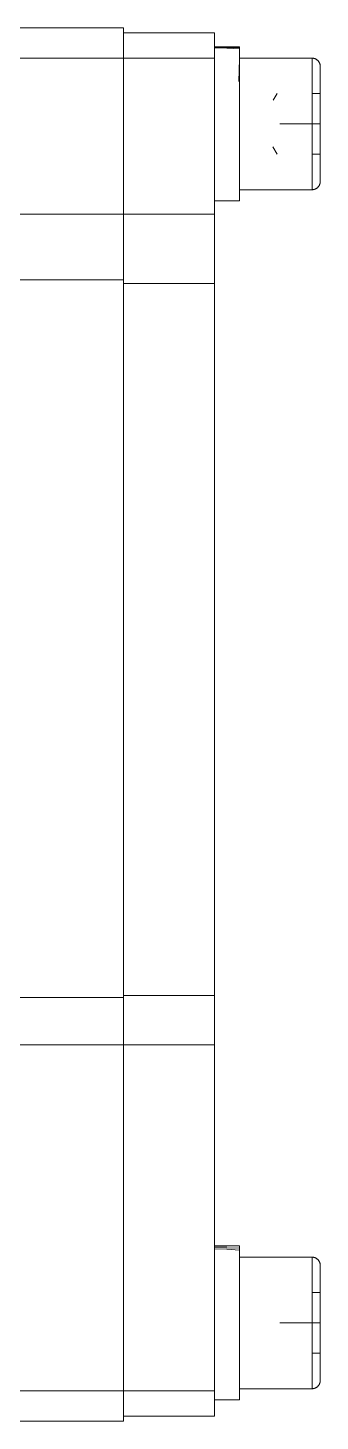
# Model space of a CAD drawing. Extents: x 0 to 160756, y 0 to 229247.
# Drawn here: x 47152.9 to 47181.8, y 70202 to 70339.7 of the extents above; entities that cross this region are included whole.
import ezdxf

# ---------------------------------------------------------------- set-up
doc = ezdxf.new("R2010")
doc.units = 0
doc.header["$LTSCALE"] = 10
doc.layers.add('XCM7P30CDA$0$G-IMPT', color=252, linetype='Continuous', lineweight=5)
doc.layers.add('XCM7P30CDA$0$細線', color=252, linetype='Continuous', lineweight=5)
doc.layers.add('XCM7P30CDA$0$U-CDA-PIPE', color=252, linetype='Continuous')

# ---------------------------------------------------------------- blocks, each defined once
blk = doc.blocks.new('XCM7P30CDA$0$控制閥-150mm - 150A_m_dwg-1112871-閥組')
at = {"layer": 'XCM7P30CDA$0$G-IMPT'}
for p, q in [((166167.52, -5736.2), (166158.52, -5736.2)), ((166158.52, -5736.2), (166158.52, -5738.7)), ((166167.52, -5736.2), (166158.52, -5736.2)), ((166158.52, -5738.7), (166158.52, -5736.2)), ((166158.52, -5736.2), (166167.52, -5736.2)), ((166342.52, -5735.7), (166167.52, -5735.7)), ((166167.52, -5738.7), (166167.52, -5735.7)), ((166167.52, -5735.7), (166167.52, -5738.7)), ((166167.52, -5735.7), (166342.52, -5735.7)), ((166167.52, -5735.7), (166342.52, -5735.7)), ((166167.52, -5738.7), (166167.52, -5736.2)), ((166167.52, -5736.2), (166167.52, -5738.7)), ((166158.52, -5737.59), (166156.06, -5737.59)), ((166156.06, -5739.94), (166156.06, -5737.59)), ((166156.06, -5737.59), (166156.06, -5738.71)), ((166156.06, -5737.6), (166156.06, -5740.03)), ((166156.06, -5737.76), (166156.06, -5737.66)), ((166156.06, -5737.66), (166156.06, -5738.75)), ((166158.52, -5739.72), (166158.52, -5737.59)), ((166158.52, -5737.59), (166158.52, -5752.76)), ((166158.52, -5737.61), (166158.52, -5741.2)), ((166158.52, -5737.62), (166158.52, -5740.07)), ((166158.52, -5737.62), (166158.52, -5741.26)), ((166158.52, -5739.89), (166158.52, -5737.68)), ((166156.06, -5738.7), (166148.86, -5738.7)), ((166156.06, -5738.7), (166148.86, -5738.7)), ((166148.86, -5739.83), (166148.86, -5738.7)), ((166148.86, -5739.83), (166148.86, -5738.7)), ((166156.06, -5738.7), (166156.06, -5740.01)), ((166156.06, -5745.2), (166156.06, -5738.71)), ((166156.06, -5738.71), (166156.06, -5739.82)), ((166156.06, -5738.71), (166156.09, -5740.03)), ((166156.06, -5738.75), (166156.11, -5741.02)), ((166156.06, -5745.2), (166156.06, -5738.86)), ((166158.52, -5738.7), (166167.52, -5738.7)), ((166158.52, -5738.7), (166158.52, -5754.13)), ((166158.52, -5738.7), (166167.52, -5738.7)), ((166167.52, -5754.13), (166167.52, -5738.7)), ((166167.52, -5738.7), (166167.52, -5754.13)), ((166342.52, -5738.7), (166167.52, -5738.7)), ((166167.52, -5738.7), (166206.21, -5738.7)), ((166148.06, -5739.5), (166148.06, -5750.9)), ((166148.06, -5750.9), (166148.06, -5739.5)), ((166148.06, -5745.2), (166148.06, -5740.26)), ((166148.06, -5740.26), (166148.06, -5745.2)), ((166148.86, -5739.57), (166148.86, -5745.2)), ((166148.86, -5741.76), (166148.86, -5739.95)), ((166148.86, -5742.01), (166148.86, -5740.6)), ((166148.86, -5742.01), (166148.86, -5740.6)), ((166156.06, -5752.81), (166156.06, -5740.11)), ((166156.06, -5740.13), (166156.06, -5752.81)), ((166156.06, -5740.32), (166156.06, -5745.2)), ((166156.06, -5740.7), (166156.06, -5745.2)), ((166158.52, -5752.8), (166158.52, -5740.07)), ((166158.52, -5740.26), (166158.52, -5752.81)), ((166158.52, -5752.81), (166158.52, -5740.67)), ((166148.06, -5745.2), (166148.06, -5742.2)), ((166148.06, -5745.2), (166148.06, -5742.2)), ((166148.06, -5742.2), (166148.86, -5742.2)), ((166148.86, -5742.2), (166148.06, -5742.2)), ((166152.71, -5742.86), (166152.33, -5742.2)), ((166167.52, -5744.7), (166167.52, -5747.7)), ((166148.06, -5745.2), (166148.06, -5750.14)), ((166148.06, -5750.14), (166148.06, -5745.2)), ((166148.06, -5748.2), (166148.06, -5745.2)), ((166148.06, -5748.2), (166148.06, -5745.2)), ((166148.06, -5745.2), (166152.06, -5745.2)), ((166148.06, -5745.2), (166152.06, -5745.2)), ((166148.06, -5745.2), (166152.06, -5745.2)), ((166148.06, -5745.2), (166152.06, -5745.2)), ((166148.86, -5748.64), (166148.86, -5745.2)), ((166156.06, -5745.2), (166156.06, -5745.2)), ((166156.06, -5745.2), (166156.06, -5745.2)), ((166152.76, -5747.45), (166152.33, -5748.2)), ((166148.86, -5748.2), (166148.06, -5748.2)), ((166148.06, -5748.2), (166148.86, -5748.2)), ((166148.86, -5751.7), (166148.86, -5748.39)), ((166148.86, -5751.7), (166148.86, -5748.39)), ((166167.52, -5747.7), (166167.52, -5751.7)), ((166148.86, -5751.7), (166156.06, -5751.7)), ((166148.86, -5751.7), (166156.06, -5751.7)), ((166156.06, -5752.81), (166158.52, -5752.81)), ((166156.06, -5752.81), (166158.52, -5752.81)), ((166158.52, -5754.13), (166167.52, -5754.13)), ((166158.52, -5754.13), (166158.52, -5760.96)), ((166158.52, -5760.96), (166158.52, -5754.13)), ((166158.52, -5754.13), (166167.52, -5754.13)), ((166167.52, -5760.6), (166167.52, -5754.13)), ((166167.52, -5754.13), (166167.52, -5760.96)), ((166167.52, -5760.96), (166167.52, -5754.13)), ((166167.52, -5754.13), (166342.52, -5754.13)), ((166158.52, -5760.96), (166167.52, -5760.96)), ((166158.52, -5760.96), (166158.52, -5831.32)), ((166158.52, -5831.32), (166158.52, -5760.96)), ((166158.52, -5760.96), (166167.52, -5760.96)), ((166167.52, -5831.55), (166167.52, -5760.6)), ((166167.52, -5760.6), (166342.52, -5760.6)), ((166167.52, -5760.96), (166167.52, -5831.32)), ((166167.52, -5831.32), (166167.52, -5760.96)), ((166167.52, -5775.35), (166167.52, -5779.4)), ((166167.52, -5779.4), (166167.52, -5803.7)), ((166158.52, -5831.32), (166167.52, -5831.32)), ((166158.52, -5831.32), (166158.52, -5836.2)), ((166158.52, -5836.2), (166158.52, -5831.32)), ((166158.52, -5831.32), (166167.52, -5831.32)), ((166167.52, -5831.32), (166167.52, -5836.2)), ((166167.52, -5836.2), (166167.52, -5831.32)), ((166167.52, -5836.2), (166167.52, -5831.55)), ((166167.52, -5831.55), (166342.52, -5831.55)), ((166158.52, -5836.2), (166167.52, -5836.2)), ((166158.52, -5836.2), (166158.52, -5870.4)), ((166158.52, -5836.2), (166167.52, -5836.2)), ((166167.52, -5870.4), (166167.52, -5836.2)), ((166167.52, -5836.2), (166167.52, -5870.4)), ((166342.52, -5836.2), (166167.52, -5836.2)), ((166158.52, -5856.09), (166156.06, -5856.09)), ((166158.52, -5856.09), (166156.06, -5856.09)), ((166156.06, -5856.09), (166156.06, -5871.3)), ((166156.06, -5871.31), (166156.06, -5856.13)), ((166156.06, -5856.13), (166156.06, -5857.23)), ((166156.06, -5856.49), (166156.06, -5856.31)), ((166156.06, -5856.31), (166156.06, -5857.38)), ((166158.52, -5856.09), (166158.52, -5871.12)), ((166158.52, -5871.26), (166158.52, -5856.09)), ((166158.52, -5856.18), (166158.52, -5871.31)), ((166158.52, -5856.18), (166158.52, -5859.82)), ((166158.52, -5856.22), (166158.52, -5859.72)), ((166158.52, -5871.31), (166158.52, -5856.36)), ((166156.06, -5857.2), (166148.86, -5857.2)), ((166156.06, -5857.2), (166148.86, -5857.2)), ((166148.86, -5860.51), (166148.86, -5857.2)), ((166148.86, -5863.7), (166148.86, -5857.2)), ((166148.86, -5860.51), (166148.86, -5857.2)), ((166148.86, -5860.51), (166148.86, -5857.2)), ((166156.06, -5857.2), (166156.06, -5863.7)), ((166156.06, -5863.7), (166156.06, -5857.2)), ((166156.06, -5857.23), (166156.06, -5863.7)), ((166156.06, -5863.7), (166156.06, -5857.55)), ((166148.06, -5858), (166148.06, -5860.81)), ((166148.06, -5858), (166148.06, -5869.4)), ((166148.06, -5860.81), (166148.06, -5858)), ((166148.06, -5860.81), (166148.06, -5858)), ((166148.06, -5863.7), (166148.06, -5860.7)), ((166148.06, -5860.7), (166148.86, -5860.7)), ((166148.06, -5860.7), (166148.86, -5860.7)), ((166148.06, -5863.7), (166148.06, -5860.83)), ((166148.06, -5860.85), (166148.06, -5869.4)), ((166148.06, -5869.4), (166148.06, -5860.85)), ((166148.06, -5869.4), (166148.06, -5860.85)), ((166148.06, -5866.7), (166148.06, -5863.7)), ((166148.06, -5866.7), (166148.06, -5863.7)), ((166148.06, -5863.7), (166152.06, -5863.7)), ((166148.06, -5863.7), (166152.06, -5863.7)), ((166148.06, -5863.7), (166152.06, -5863.7)), ((166148.06, -5863.7), (166152.06, -5863.7)), ((166148.86, -5870.2), (166148.86, -5863.7)), ((166156.06, -5863.7), (166156.06, -5863.7)), ((166156.06, -5863.7), (166156.06, -5863.7)), ((166148.86, -5866.7), (166148.06, -5866.7)), ((166148.86, -5866.7), (166148.06, -5866.7)), ((166148.86, -5870.2), (166148.86, -5866.89)), ((166148.86, -5870.2), (166148.86, -5866.89)), ((166148.86, -5870.2), (166148.86, -5866.89)), ((166148.86, -5870.2), (166156.06, -5870.2)), ((166148.86, -5870.2), (166156.06, -5870.2)), ((166156.06, -5871.31), (166158.52, -5871.31)), ((166156.06, -5871.31), (166158.52, -5871.31)), ((166158.52, -5870.4), (166167.52, -5870.4)), ((166158.52, -5870.4), (166158.52, -5872.9)), ((166158.52, -5872.9), (166158.52, -5870.4)), ((166158.52, -5870.4), (166167.52, -5870.4)), ((166248.3, -5870.4), (166167.52, -5870.4)), ((166167.52, -5870.4), (166167.52, -5873.4)), ((166167.52, -5873.4), (166167.52, -5870.4)), ((166167.52, -5870.4), (166220.73, -5870.4)), ((166167.52, -5870.4), (166167.52, -5872.9)), ((166167.52, -5872.9), (166167.52, -5870.4)), ((166158.52, -5872.9), (166167.52, -5872.9)), ((166158.52, -5872.9), (166167.52, -5872.9)), ((166158.52, -5872.9), (166167.52, -5872.9)), ((166167.52, -5873.4), (166244.64, -5873.4)), ((166244.64, -5873.4), (166167.52, -5873.4)), ((166167.52, -5873.4), (166244.64, -5873.4))]:
    blk.add_line(p, q, dxfattribs=at)
at = {"layer": 'XCM7P30CDA$0$G-IMPT', "flags": 128}
for points in [[(166158.15, -5737.59), (166157.29, -5737.59), (166156.06, -5737.6)], [(166156.06, -5737.59), (166157.29, -5737.6), (166158.52, -5737.62)], [(166156.06, -5737.66), (166157.29, -5737.63), (166158.52, -5737.61)], [(166158.52, -5737.68), (166157.29, -5737.72), (166156.06, -5737.76)], [(166148.06, -5739.5), (166148.06, -5739.47), (166148.06, -5739.44), (166148.07, -5739.4), (166148.07, -5739.37), (166148.08, -5739.34), (166148.08, -5739.31), (166148.09, -5739.28), (166148.1, -5739.25), (166148.11, -5739.22), (166148.12, -5739.19), (166148.14, -5739.16), (166148.15, -5739.13), (166148.17, -5739.1), (166148.18, -5739.08), (166148.2, -5739.05), (166148.22, -5739.02), (166148.24, -5739), (166148.26, -5738.97), (166148.28, -5738.95), (166148.3, -5738.93), (166148.33, -5738.9), (166148.35, -5738.88), (166148.38, -5738.86), (166148.4, -5738.84), (166148.43, -5738.83), (166148.46, -5738.81), (166148.48, -5738.79), (166148.51, -5738.78), (166148.54, -5738.77), (166148.57, -5738.75), (166148.6, -5738.74), (166148.63, -5738.73), (166148.66, -5738.73), (166148.69, -5738.72), (166148.72, -5738.71), (166148.76, -5738.71), (166148.79, -5738.7), (166148.82, -5738.7), (166148.85, -5738.7), (166148.86, -5738.7)], [(166148.06, -5739.5), (166148.06, -5739.47), (166148.06, -5739.44), (166148.07, -5739.4), (166148.07, -5739.37), (166148.08, -5739.34), (166148.08, -5739.31), (166148.09, -5739.28), (166148.1, -5739.25), (166148.11, -5739.22), (166148.12, -5739.19), (166148.14, -5739.16), (166148.15, -5739.13), (166148.17, -5739.1), (166148.18, -5739.08), (166148.2, -5739.05), (166148.22, -5739.02), (166148.24, -5739), (166148.26, -5738.97), (166148.28, -5738.95), (166148.3, -5738.93), (166148.33, -5738.9), (166148.35, -5738.88), (166148.38, -5738.86), (166148.4, -5738.84), (166148.43, -5738.83), (166148.46, -5738.81), (166148.48, -5738.79), (166148.51, -5738.78), (166148.54, -5738.77), (166148.57, -5738.75), (166148.6, -5738.74), (166148.63, -5738.73), (166148.66, -5738.73), (166148.69, -5738.72), (166148.72, -5738.71), (166148.76, -5738.71), (166148.79, -5738.7), (166148.82, -5738.7), (166148.85, -5738.7), (166148.86, -5738.7)], [(166148.06, -5739.5), (166148.06, -5739.5), (166148.06, -5739.52), (166148.06, -5739.54), (166148.06, -5739.57), (166148.06, -5739.61), (166148.06, -5739.66), (166148.06, -5739.72), (166148.06, -5739.79), (166148.06, -5739.87), (166148.06, -5739.95), (166148.06, -5740.04), (166148.06, -5740.14), (166148.06, -5740.25), (166148.06, -5740.37), (166148.06, -5740.5), (166148.06, -5740.63), (166148.06, -5740.77), (166148.06, -5740.91), (166148.06, -5741.07), (166148.06, -5741.23), (166148.06, -5741.4), (166148.06, -5741.57), (166148.06, -5741.75), (166148.06, -5741.93), (166148.06, -5742.12)], [(166148.06, -5742.22), (166148.06, -5742.03), (166148.06, -5741.85), (166148.06, -5741.66), (166148.06, -5741.49), (166148.06, -5741.32), (166148.06, -5741.15), (166148.06, -5741), (166148.06, -5740.85), (166148.06, -5740.7), (166148.06, -5740.57), (166148.06, -5740.44), (166148.06, -5740.32), (166148.06, -5740.2), (166148.06, -5740.1), (166148.06, -5740), (166148.06, -5739.91), (166148.06, -5739.83), (166148.06, -5739.76), (166148.06, -5739.69), (166148.06, -5739.64), (166148.06, -5739.59), (166148.06, -5739.56), (166148.06, -5739.53), (166148.06, -5739.51), (166148.06, -5739.5), (166148.06, -5739.5)], [(166148.06, -5745.2), (166148.06, -5744.97), (166148.06, -5744.74), (166148.06, -5744.52), (166148.06, -5744.29), (166148.06, -5744.07), (166148.06, -5743.85), (166148.06, -5743.62), (166148.06, -5743.41), (166148.06, -5743.19), (166148.06, -5742.98), (166148.06, -5742.77), (166148.06, -5742.57), (166148.06, -5742.37), (166148.06, -5742.17), (166148.06, -5741.98), (166148.06, -5741.8), (166148.06, -5741.62), (166148.06, -5741.44), (166148.06, -5741.27), (166148.06, -5741.11), (166148.06, -5740.96), (166148.06, -5740.81), (166148.06, -5740.67), (166148.06, -5740.53), (166148.06, -5740.4), (166148.06, -5740.28), (166148.06, -5740.17), (166148.06, -5740.07), (166148.06, -5739.97), (166148.06, -5739.89), (166148.06, -5739.81), (166148.06, -5739.74), (166148.06, -5739.68), (166148.06, -5739.63), (166148.06, -5739.58), (166148.06, -5739.55), (166148.06, -5739.52), (166148.06, -5739.51), (166148.06, -5739.5)], [(166148.06, -5739.5), (166148.06, -5739.5), (166148.06, -5739.52), (166148.06, -5739.54), (166148.06, -5739.57), (166148.06, -5739.61), (166148.06, -5739.66), (166148.06, -5739.72), (166148.06, -5739.79), (166148.06, -5739.87), (166148.06, -5739.95), (166148.06, -5740.04), (166148.06, -5740.14), (166148.06, -5740.25), (166148.06, -5740.37), (166148.06, -5740.5), (166148.06, -5740.63), (166148.06, -5740.77), (166148.06, -5740.91), (166148.06, -5741.07), (166148.06, -5741.23), (166148.06, -5741.4), (166148.06, -5741.57), (166148.06, -5741.75), (166148.06, -5741.93), (166148.06, -5742.12), (166148.06, -5742.31), (166148.06, -5742.51), (166148.06, -5742.72), (166148.06, -5742.92), (166148.06, -5743.13), (166148.06, -5743.35), (166148.06, -5743.57), (166148.06, -5743.79), (166148.06, -5744.01), (166148.06, -5744.23), (166148.06, -5744.46), (166148.06, -5744.68), (166148.06, -5744.91), (166148.06, -5745.14), (166148.06, -5745.2)], [(166148.06, -5745.2), (166148.06, -5745.43), (166148.06, -5745.66), (166148.06, -5745.88), (166148.06, -5746.11), (166148.06, -5746.33), (166148.06, -5746.55), (166148.06, -5746.78), (166148.06, -5746.99), (166148.06, -5747.21), (166148.06, -5747.42), (166148.06, -5747.63), (166148.06, -5747.83), (166148.06, -5748.03), (166148.06, -5748.23), (166148.06, -5748.42), (166148.06, -5748.6), (166148.06, -5748.78), (166148.06, -5748.96), (166148.06, -5749.13), (166148.06, -5749.29), (166148.06, -5749.44), (166148.06, -5749.59), (166148.06, -5749.73), (166148.06, -5749.87), (166148.06, -5750), (166148.06, -5750.12), (166148.06, -5750.23), (166148.06, -5750.33), (166148.06, -5750.43), (166148.06, -5750.51), (166148.06, -5750.59), (166148.06, -5750.66), (166148.06, -5750.72), (166148.06, -5750.77), (166148.06, -5750.82), (166148.06, -5750.85), (166148.06, -5750.88), (166148.06, -5750.89), (166148.06, -5750.9)], [(166148.06, -5750.9), (166148.06, -5750.9), (166148.06, -5750.88), (166148.06, -5750.86), (166148.06, -5750.83), (166148.06, -5750.79), (166148.06, -5750.74), (166148.06, -5750.68), (166148.06, -5750.61), (166148.06, -5750.53), (166148.06, -5750.45), (166148.06, -5750.36), (166148.06, -5750.26), (166148.06, -5750.15), (166148.06, -5750.03), (166148.06, -5749.9), (166148.06, -5749.77), (166148.06, -5749.63), (166148.06, -5749.49), (166148.06, -5749.33), (166148.06, -5749.17), (166148.06, -5749), (166148.06, -5748.83), (166148.06, -5748.65), (166148.06, -5748.47), (166148.06, -5748.28), (166148.06, -5748.09), (166148.06, -5747.89), (166148.06, -5747.68), (166148.06, -5747.48), (166148.06, -5747.27), (166148.06, -5747.05), (166148.06, -5746.83), (166148.06, -5746.61), (166148.06, -5746.39), (166148.06, -5746.17), (166148.06, -5745.94), (166148.06, -5745.72), (166148.06, -5745.49), (166148.06, -5745.26), (166148.06, -5745.2)], [(166148.06, -5748.18), (166148.06, -5748.37), (166148.06, -5748.55), (166148.06, -5748.74), (166148.06, -5748.91), (166148.06, -5749.08), (166148.06, -5749.25), (166148.06, -5749.4), (166148.06, -5749.55), (166148.06, -5749.7), (166148.06, -5749.83), (166148.06, -5749.96), (166148.06, -5750.08), (166148.06, -5750.2), (166148.06, -5750.3), (166148.06, -5750.4), (166148.06, -5750.49), (166148.06, -5750.57), (166148.06, -5750.64), (166148.06, -5750.71), (166148.06, -5750.76), (166148.06, -5750.81), (166148.06, -5750.84), (166148.06, -5750.87), (166148.06, -5750.89), (166148.06, -5750.9), (166148.06, -5750.9)], [(166148.06, -5750.9), (166148.06, -5750.9), (166148.06, -5750.88), (166148.06, -5750.86), (166148.06, -5750.83), (166148.06, -5750.79), (166148.06, -5750.74), (166148.06, -5750.68), (166148.06, -5750.61), (166148.06, -5750.53), (166148.06, -5750.45), (166148.06, -5750.36), (166148.06, -5750.26), (166148.06, -5750.15), (166148.06, -5750.03), (166148.06, -5749.9), (166148.06, -5749.77), (166148.06, -5749.63), (166148.06, -5749.49), (166148.06, -5749.33), (166148.06, -5749.17), (166148.06, -5749), (166148.06, -5748.83), (166148.06, -5748.65), (166148.06, -5748.47), (166148.06, -5748.28)], [(166148.86, -5751.7), (166148.83, -5751.7), (166148.8, -5751.7), (166148.76, -5751.69), (166148.73, -5751.69), (166148.7, -5751.68), (166148.67, -5751.68), (166148.64, -5751.67), (166148.61, -5751.66), (166148.58, -5751.65), (166148.55, -5751.64), (166148.52, -5751.62), (166148.49, -5751.61), (166148.46, -5751.59), (166148.44, -5751.58), (166148.41, -5751.56), (166148.38, -5751.54), (166148.36, -5751.52), (166148.33, -5751.5), (166148.31, -5751.48), (166148.29, -5751.46), (166148.27, -5751.43), (166148.24, -5751.41), (166148.22, -5751.38), (166148.21, -5751.36), (166148.19, -5751.33), (166148.17, -5751.3), (166148.16, -5751.28), (166148.14, -5751.25), (166148.13, -5751.22), (166148.12, -5751.19), (166148.1, -5751.16), (166148.09, -5751.13), (166148.09, -5751.1), (166148.08, -5751.07), (166148.07, -5751.04), (166148.07, -5751), (166148.06, -5750.97), (166148.06, -5750.94), (166148.06, -5750.91), (166148.06, -5750.9)], [(166148.86, -5751.7), (166148.83, -5751.7), (166148.8, -5751.7), (166148.76, -5751.69), (166148.73, -5751.69), (166148.7, -5751.68), (166148.67, -5751.68), (166148.64, -5751.67), (166148.61, -5751.66), (166148.58, -5751.65), (166148.55, -5751.64), (166148.52, -5751.62), (166148.49, -5751.61), (166148.46, -5751.59), (166148.44, -5751.58), (166148.41, -5751.56), (166148.38, -5751.54), (166148.36, -5751.52), (166148.33, -5751.5), (166148.31, -5751.48), (166148.29, -5751.46), (166148.27, -5751.43), (166148.24, -5751.41), (166148.22, -5751.38), (166148.21, -5751.36), (166148.19, -5751.33), (166148.17, -5751.3), (166148.16, -5751.28), (166148.14, -5751.25), (166148.13, -5751.22), (166148.12, -5751.19), (166148.1, -5751.16), (166148.09, -5751.13), (166148.09, -5751.1), (166148.08, -5751.07), (166148.07, -5751.04), (166148.07, -5751), (166148.06, -5750.97), (166148.06, -5750.94), (166148.06, -5750.91), (166148.06, -5750.9)], [(166158.52, -5856.11), (166157.29, -5856.1), (166156.06, -5856.09)], [(166156.06, -5856.31), (166157.29, -5856.26), (166158.52, -5856.22)], [(166158.52, -5856.36), (166157.29, -5856.42), (166156.06, -5856.49)], [(166148.06, -5858), (166148.06, -5857.97), (166148.06, -5857.94), (166148.07, -5857.9), (166148.07, -5857.87), (166148.08, -5857.84), (166148.08, -5857.81), (166148.09, -5857.78), (166148.1, -5857.75), (166148.11, -5857.72), (166148.12, -5857.69), (166148.14, -5857.66), (166148.15, -5857.63), (166148.17, -5857.6), (166148.18, -5857.58), (166148.2, -5857.55), (166148.22, -5857.52), (166148.24, -5857.5), (166148.26, -5857.47), (166148.28, -5857.45), (166148.3, -5857.43), (166148.33, -5857.4), (166148.35, -5857.38), (166148.38, -5857.36), (166148.4, -5857.34), (166148.43, -5857.33), (166148.46, -5857.31), (166148.48, -5857.29), (166148.51, -5857.28), (166148.54, -5857.27), (166148.57, -5857.25), (166148.6, -5857.24), (166148.63, -5857.23), (166148.66, -5857.23), (166148.69, -5857.22), (166148.72, -5857.21), (166148.76, -5857.21), (166148.79, -5857.2), (166148.82, -5857.2), (166148.85, -5857.2), (166148.86, -5857.2)], [(166148.06, -5858), (166148.06, -5857.97), (166148.06, -5857.94), (166148.07, -5857.9), (166148.07, -5857.87), (166148.08, -5857.84), (166148.08, -5857.81), (166148.09, -5857.78), (166148.1, -5857.75), (166148.11, -5857.72), (166148.12, -5857.69), (166148.14, -5857.66), (166148.15, -5857.63), (166148.17, -5857.6), (166148.18, -5857.58), (166148.2, -5857.55), (166148.22, -5857.52), (166148.24, -5857.5), (166148.26, -5857.47), (166148.28, -5857.45), (166148.3, -5857.43), (166148.33, -5857.4), (166148.35, -5857.38), (166148.38, -5857.36), (166148.4, -5857.34), (166148.43, -5857.33), (166148.46, -5857.31), (166148.48, -5857.29), (166148.51, -5857.28), (166148.54, -5857.27), (166148.57, -5857.25), (166148.6, -5857.24), (166148.63, -5857.23), (166148.66, -5857.23), (166148.69, -5857.22), (166148.72, -5857.21), (166148.76, -5857.21), (166148.79, -5857.2), (166148.82, -5857.2)], [(166148.06, -5858), (166148.06, -5858), (166148.06, -5858.02), (166148.06, -5858.04), (166148.06, -5858.07), (166148.06, -5858.11), (166148.06, -5858.16), (166148.06, -5858.22), (166148.06, -5858.29), (166148.06, -5858.37), (166148.06, -5858.45), (166148.06, -5858.54), (166148.06, -5858.64), (166148.06, -5858.75), (166148.06, -5858.87), (166148.06, -5859), (166148.06, -5859.13), (166148.06, -5859.27), (166148.06, -5859.41), (166148.06, -5859.57), (166148.06, -5859.73), (166148.06, -5859.9), (166148.06, -5860.07), (166148.06, -5860.25), (166148.06, -5860.43), (166148.06, -5860.62)], [(166148.06, -5858), (166148.06, -5858), (166148.06, -5858.02), (166148.06, -5858.04), (166148.06, -5858.07), (166148.06, -5858.11), (166148.06, -5858.16), (166148.06, -5858.22), (166148.06, -5858.29), (166148.06, -5858.37), (166148.06, -5858.45), (166148.06, -5858.54), (166148.06, -5858.64), (166148.06, -5858.75), (166148.06, -5858.87), (166148.06, -5859), (166148.06, -5859.13), (166148.06, -5859.27), (166148.06, -5859.41), (166148.06, -5859.57), (166148.06, -5859.73), (166148.06, -5859.9), (166148.06, -5860.07), (166148.06, -5860.25), (166148.06, -5860.43), (166148.06, -5860.62), (166148.06, -5860.81), (166148.06, -5861.01), (166148.06, -5861.22), (166148.06, -5861.42), (166148.06, -5861.63), (166148.06, -5861.85), (166148.06, -5862.07), (166148.06, -5862.29), (166148.06, -5862.51), (166148.06, -5862.73), (166148.06, -5862.96), (166148.06, -5863.18), (166148.06, -5863.41), (166148.06, -5863.64), (166148.06, -5863.87), (166148.06, -5864.09), (166148.06, -5864.32), (166148.06, -5864.55), (166148.06, -5864.77), (166148.06, -5865), (166148.06, -5865.22), (166148.06, -5865.43), (166148.06, -5865.65), (166148.06, -5865.86), (166148.06, -5866.07), (166148.06, -5866.28), (166148.06, -5866.48), (166148.06, -5866.68), (166148.06, -5866.87), (166148.06, -5867.05), (166148.06, -5867.24), (166148.06, -5867.41), (166148.06, -5867.58), (166148.06, -5867.75), (166148.06, -5867.9), (166148.06, -5868.05), (166148.06, -5868.2), (166148.06, -5868.33), (166148.06, -5868.46), (166148.06, -5868.58), (166148.06, -5868.7), (166148.06, -5868.8), (166148.06, -5868.9), (166148.06, -5868.99), (166148.06, -5869.07), (166148.06, -5869.14), (166148.06, -5869.21), (166148.06, -5869.26), (166148.06, -5869.31), (166148.06, -5869.34), (166148.06, -5869.37), (166148.06, -5869.39), (166148.06, -5869.4), (166148.06, -5869.4)], [(166148.06, -5869.4), (166148.06, -5869.4), (166148.06, -5869.38), (166148.06, -5869.36), (166148.06, -5869.33), (166148.06, -5869.29), (166148.06, -5869.24), (166148.06, -5869.18), (166148.06, -5869.11), (166148.06, -5869.03), (166148.06, -5868.95), (166148.06, -5868.86), (166148.06, -5868.76), (166148.06, -5868.65), (166148.06, -5868.53), (166148.06, -5868.4), (166148.06, -5868.27), (166148.06, -5868.13), (166148.06, -5867.99), (166148.06, -5867.83), (166148.06, -5867.67), (166148.06, -5867.5), (166148.06, -5867.33), (166148.06, -5867.15), (166148.06, -5866.97), (166148.06, -5866.78), (166148.06, -5866.59), (166148.06, -5866.39), (166148.06, -5866.18), (166148.06, -5865.98), (166148.06, -5865.77), (166148.06, -5865.55), (166148.06, -5865.33), (166148.06, -5865.11), (166148.06, -5864.89), (166148.06, -5864.67), (166148.06, -5864.44), (166148.06, -5864.22), (166148.06, -5863.99), (166148.06, -5863.76), (166148.06, -5863.53), (166148.06, -5863.31), (166148.06, -5863.08), (166148.06, -5862.85), (166148.06, -5862.63), (166148.06, -5862.4), (166148.06, -5862.18), (166148.06, -5861.97), (166148.06, -5861.75), (166148.06, -5861.54), (166148.06, -5861.33), (166148.06, -5861.12), (166148.06, -5860.92), (166148.06, -5860.72), (166148.06, -5860.53), (166148.06, -5860.35), (166148.06, -5860.16), (166148.06, -5859.99), (166148.06, -5859.82), (166148.06, -5859.65), (166148.06, -5859.5), (166148.06, -5859.35), (166148.06, -5859.2), (166148.06, -5859.07), (166148.06, -5858.94), (166148.06, -5858.82), (166148.06, -5858.7), (166148.06, -5858.6), (166148.06, -5858.5), (166148.06, -5858.41), (166148.06, -5858.33), (166148.06, -5858.26), (166148.06, -5858.19), (166148.06, -5858.14), (166148.06, -5858.09), (166148.06, -5858.06), (166148.06, -5858.03), (166148.06, -5858.01), (166148.06, -5858), (166148.06, -5858)], [(166148.06, -5860.72), (166148.06, -5860.53), (166148.06, -5860.35), (166148.06, -5860.16), (166148.06, -5859.99), (166148.06, -5859.82), (166148.06, -5859.65), (166148.06, -5859.5), (166148.06, -5859.35), (166148.06, -5859.2), (166148.06, -5859.07), (166148.06, -5858.94), (166148.06, -5858.82), (166148.06, -5858.7), (166148.06, -5858.6), (166148.06, -5858.5), (166148.06, -5858.41), (166148.06, -5858.33), (166148.06, -5858.26), (166148.06, -5858.19), (166148.06, -5858.14), (166148.06, -5858.09), (166148.06, -5858.06), (166148.06, -5858.03), (166148.06, -5858.01), (166148.06, -5858), (166148.06, -5858)], [(166148.06, -5866.68), (166148.06, -5866.87), (166148.06, -5867.05), (166148.06, -5867.24), (166148.06, -5867.41), (166148.06, -5867.58), (166148.06, -5867.75), (166148.06, -5867.9), (166148.06, -5868.05), (166148.06, -5868.2), (166148.06, -5868.33), (166148.06, -5868.46), (166148.06, -5868.58), (166148.06, -5868.7), (166148.06, -5868.8), (166148.06, -5868.9), (166148.06, -5868.99), (166148.06, -5869.07), (166148.06, -5869.14), (166148.06, -5869.21), (166148.06, -5869.26), (166148.06, -5869.31), (166148.06, -5869.34), (166148.06, -5869.37), (166148.06, -5869.39), (166148.06, -5869.4), (166148.06, -5869.4)], [(166148.06, -5869.4), (166148.06, -5869.4), (166148.06, -5869.38), (166148.06, -5869.36), (166148.06, -5869.33), (166148.06, -5869.29), (166148.06, -5869.24), (166148.06, -5869.18), (166148.06, -5869.11), (166148.06, -5869.03), (166148.06, -5868.95), (166148.06, -5868.86), (166148.06, -5868.76), (166148.06, -5868.65), (166148.06, -5868.53), (166148.06, -5868.4), (166148.06, -5868.27), (166148.06, -5868.13), (166148.06, -5867.99), (166148.06, -5867.83), (166148.06, -5867.67), (166148.06, -5867.5), (166148.06, -5867.33), (166148.06, -5867.15), (166148.06, -5866.97), (166148.06, -5866.78)], [(166148.86, -5870.2), (166148.83, -5870.2), (166148.8, -5870.2), (166148.76, -5870.19), (166148.73, -5870.19), (166148.7, -5870.18), (166148.67, -5870.18), (166148.64, -5870.17), (166148.61, -5870.16), (166148.58, -5870.15), (166148.55, -5870.14), (166148.52, -5870.12), (166148.49, -5870.11), (166148.46, -5870.09), (166148.44, -5870.08), (166148.41, -5870.06), (166148.38, -5870.04), (166148.36, -5870.02), (166148.33, -5870), (166148.31, -5869.98), (166148.29, -5869.96), (166148.27, -5869.93), (166148.24, -5869.91), (166148.22, -5869.88), (166148.21, -5869.86), (166148.19, -5869.83), (166148.17, -5869.8), (166148.16, -5869.78), (166148.14, -5869.75), (166148.13, -5869.72), (166148.12, -5869.69), (166148.1, -5869.66), (166148.09, -5869.63), (166148.09, -5869.6), (166148.08, -5869.57), (166148.07, -5869.54), (166148.07, -5869.5), (166148.06, -5869.47), (166148.06, -5869.44), (166148.06, -5869.41), (166148.06, -5869.4)], [(166148.8, -5870.2), (166148.76, -5870.19), (166148.73, -5870.19), (166148.7, -5870.18), (166148.67, -5870.18), (166148.64, -5870.17), (166148.61, -5870.16), (166148.58, -5870.15), (166148.55, -5870.14), (166148.52, -5870.12), (166148.49, -5870.11), (166148.46, -5870.09), (166148.44, -5870.08), (166148.41, -5870.06), (166148.38, -5870.04), (166148.36, -5870.02), (166148.33, -5870), (166148.31, -5869.98), (166148.29, -5869.96), (166148.27, -5869.93), (166148.24, -5869.91), (166148.22, -5869.88), (166148.21, -5869.86), (166148.19, -5869.83), (166148.17, -5869.8), (166148.16, -5869.78), (166148.14, -5869.75), (166148.13, -5869.72), (166148.12, -5869.69), (166148.1, -5869.66), (166148.09, -5869.63), (166148.09, -5869.6), (166148.08, -5869.57), (166148.07, -5869.54), (166148.07, -5869.5), (166148.06, -5869.47), (166148.06, -5869.44), (166148.06, -5869.41), (166148.06, -5869.4)]]:
    blk.add_lwpolyline(points, dxfattribs=at)
at = {"layer": 'XCM7P30CDA$0$細線', "flags": 128}
for points in [[(166148.15, -5739.13), (166148.17, -5739.1), (166148.18, -5739.08), (166148.2, -5739.05), (166148.22, -5739.02), (166148.24, -5739), (166148.26, -5738.97), (166148.28, -5738.95), (166148.3, -5738.93), (166148.33, -5738.9), (166148.35, -5738.88), (166148.38, -5738.86), (166148.4, -5738.84), (166148.43, -5738.83), (166148.46, -5738.81), (166148.48, -5738.79)], [(166148.15, -5739.13), (166148.17, -5739.1), (166148.18, -5739.08), (166148.2, -5739.05), (166148.22, -5739.02), (166148.24, -5739), (166148.26, -5738.97), (166148.28, -5738.95), (166148.3, -5738.93), (166148.33, -5738.9), (166148.35, -5738.88), (166148.38, -5738.86), (166148.4, -5738.84), (166148.43, -5738.83), (166148.46, -5738.81), (166148.48, -5738.79)], [(166148.49, -5751.61), (166148.46, -5751.59), (166148.44, -5751.58), (166148.41, -5751.56), (166148.38, -5751.54), (166148.36, -5751.52), (166148.33, -5751.5), (166148.31, -5751.48), (166148.29, -5751.46), (166148.27, -5751.43), (166148.24, -5751.41), (166148.22, -5751.38), (166148.21, -5751.36), (166148.19, -5751.33), (166148.17, -5751.3), (166148.16, -5751.28)], [(166148.49, -5751.61), (166148.46, -5751.59), (166148.44, -5751.58), (166148.41, -5751.56), (166148.38, -5751.54), (166148.36, -5751.52), (166148.33, -5751.5), (166148.31, -5751.48), (166148.29, -5751.46), (166148.27, -5751.43), (166148.24, -5751.41), (166148.22, -5751.38), (166148.21, -5751.36), (166148.19, -5751.33), (166148.17, -5751.3), (166148.16, -5751.28)], [(166148.15, -5857.63), (166148.17, -5857.6), (166148.18, -5857.58), (166148.2, -5857.55), (166148.22, -5857.52), (166148.24, -5857.5), (166148.26, -5857.47), (166148.28, -5857.45), (166148.3, -5857.43), (166148.33, -5857.4), (166148.35, -5857.38), (166148.38, -5857.36), (166148.4, -5857.34), (166148.43, -5857.33), (166148.46, -5857.31), (166148.48, -5857.29)], [(166148.15, -5857.63), (166148.17, -5857.6), (166148.18, -5857.58), (166148.2, -5857.55), (166148.22, -5857.52), (166148.24, -5857.5), (166148.26, -5857.47), (166148.28, -5857.45), (166148.3, -5857.43), (166148.33, -5857.4), (166148.35, -5857.38), (166148.38, -5857.36), (166148.4, -5857.34), (166148.43, -5857.33), (166148.46, -5857.31), (166148.48, -5857.29)], [(166148.49, -5870.11), (166148.46, -5870.09), (166148.44, -5870.08), (166148.41, -5870.06), (166148.38, -5870.04), (166148.36, -5870.02), (166148.33, -5870), (166148.31, -5869.98), (166148.29, -5869.96), (166148.27, -5869.93), (166148.24, -5869.91), (166148.22, -5869.88), (166148.21, -5869.86), (166148.19, -5869.83), (166148.17, -5869.8), (166148.16, -5869.78)], [(166148.49, -5870.11), (166148.46, -5870.09), (166148.44, -5870.08), (166148.41, -5870.06), (166148.38, -5870.04), (166148.36, -5870.02), (166148.33, -5870), (166148.31, -5869.98), (166148.29, -5869.96), (166148.27, -5869.93), (166148.24, -5869.91), (166148.22, -5869.88), (166148.21, -5869.86), (166148.19, -5869.83), (166148.17, -5869.8), (166148.16, -5869.78)]]:
    blk.add_lwpolyline(points, dxfattribs=at)
blk = doc.blocks.new('XCM7P30CDA$0$控制閥-150mm - 150mm-1112918-閥組')
blk.add_blockref('XCM7P30CDA$0$控制閥-150mm - 150A_m_dwg-1112871-閥組', (0, 0))
blk = doc.blocks.new('XCM7P30CDA')
at = {"layer": 'XCM7P30CDA$0$U-CDA-PIPE', "xscale": -1}
blk.add_blockref('XCM7P30CDA$0$控制閥-150mm - 150mm-1112918-閥組', (213329.87, 76075.36), dxfattribs=at)

msp = doc.modelspace()

# ---------------------------------------------------------------- block references
msp.add_blockref('XCM7P30CDA', (0, 0))

doc.saveas('drawing.dxf')
